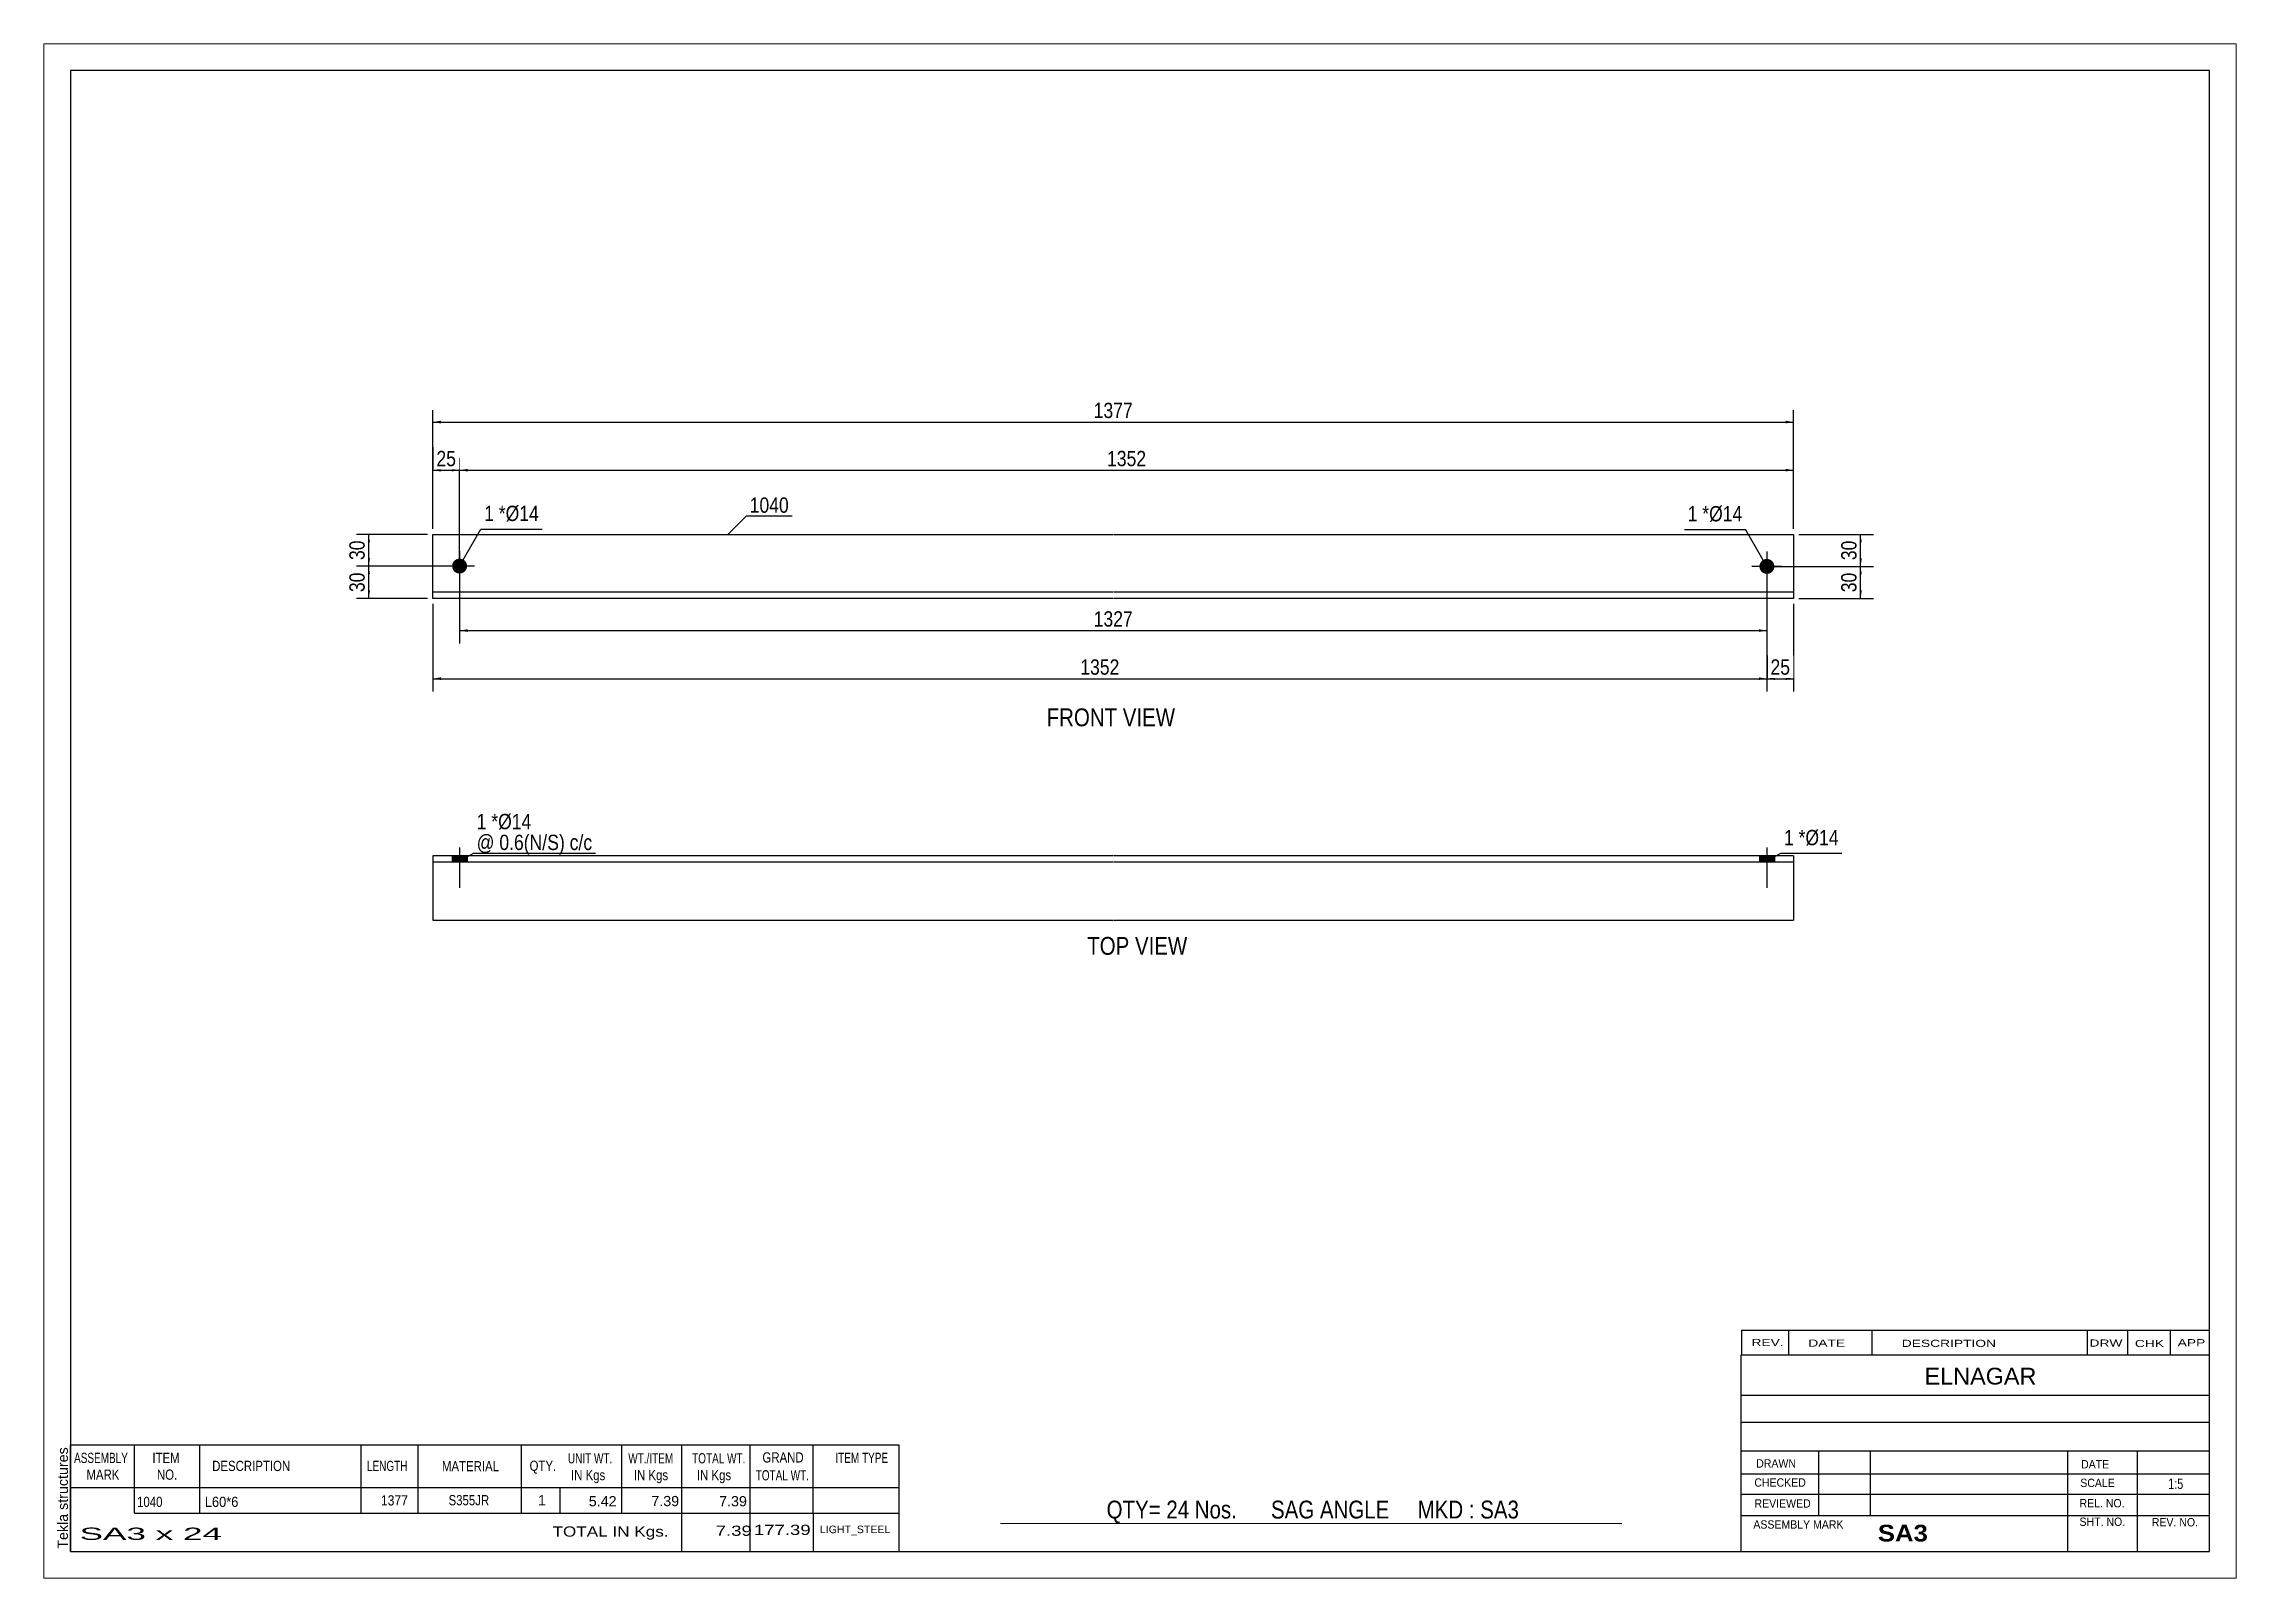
# Paper-space layout 'Layout1' of a CAD drawing. Header units: millimetres. Extents: x 0 to 410, y 0 to 287.
# The model-space entities are those that its viewports show. They can reach past a viewport. Long polylines and large blocks are cut down to what shows.
import ezdxf

# ---------------------------------------------------------------- set-up
doc = ezdxf.new("R2010")
doc.units = ezdxf.units.MM
doc.layers.add('Viewport layer', color=7, linetype='Continuous', plot=False)
doc.styles.add('Arial', font='ARIAL.TTF', dxfattribs={"height": 0.2})
doc.styles.add('Arial Bold', font='ARIALBD.TTF', dxfattribs={"height": 0.2})
doc.styles.add('Arial Narrow', font='ARIALN.TTF', dxfattribs={"height": 0.2})

# ---------------------------------------------------------------- blocks, each defined once
blk = doc.blocks.new('Unknown-629077781-1608')
at = {"color": 5, "linetype": 'Continuous'}
for p, q in [((405, 282), (5, 282)), ((5, 282), (5, 5)), ((405, 5), (405, 282)), ((5, 5), (405, 5))]:
    blk.add_line(p, q, dxfattribs=at)
at = {"color": 174, "linetype": 'Continuous', "style": 'Arial'}
blk.add_text('Tekla structures', height=1.9102, rotation=90, dxfattribs=at).set_placement((4.5, 5.5))
blk = doc.blocks.new('Unknown-629077781-11 - 1233')
at = {"color": 0, "linetype": 'Continuous'}
blk.add_wipeout([(211.61, 159.35), (211.61, 162.85), (187.54, 162.85), (187.54, 159.35)], dxfattribs=at)
at = {"color": 96, "linetype": 'Continuous', "style": 'Arial Narrow'}
blk.add_text('FRONT VIEW', height=3.34, dxfattribs=at).set_placement((187.54, 159.35))
blk = doc.blocks.new('Unknown-629077781-12 - 1284')
at = {"color": 0, "linetype": 'Continuous'}
blk.add_wipeout([(213.88, 116.6), (213.88, 120.1), (195.13, 120.1), (195.13, 116.6)], dxfattribs=at)
at = {"color": 96, "linetype": 'Continuous', "style": 'Arial Narrow'}
blk.add_text('TOP VIEW', height=3.34, dxfattribs=at).set_placement((195.13, 116.6))
blk = doc.blocks.new('Part-629077781-1280 - 1233')
at = {"color": 2, "linetype": 'Continuous'}
for p, q in [((72.75, 183.25), (72.75, 195.25)), ((72.75, 195.25), (199.95, 195.25)), ((200.05, 195.25), (327.24, 195.25)), ((327.24, 195.25), (327.24, 183.25)), ((199.95, 184.45), (72.75, 184.45)), ((199.95, 183.25), (72.75, 183.25)), ((327.24, 184.45), (200.05, 184.45)), ((327.24, 183.25), (200.05, 183.25))]:
    blk.add_line(p, q, dxfattribs=at)
blk = doc.blocks.new('Bolt-629077781-1281 - 1233')
at = {"linetype": 'Continuous'}
blk.add_hatch(color=3, dxfattribs=at).paths.add_polyline_path([(323.64, 189.25, -1), (320.84, 189.25, -1)])
at = {"color": 3, "linetype": 'Continuous'}
for p, q in [((325.04, 189.25), (319.44, 189.25)), ((322.24, 192.05), (322.24, 186.45))]:
    blk.add_line(p, q, dxfattribs=at)
blk = doc.blocks.new('Bolt-629077781-1282 - 1233')
at = {"linetype": 'Continuous'}
blk.add_hatch(color=3, dxfattribs=at).paths.add_polyline_path([(79.15, 189.31, -1), (76.35, 189.31, -1)])
at = {"color": 3, "linetype": 'Continuous'}
for p, q in [((80.55, 189.31), (74.95, 189.31)), ((77.75, 192.11), (77.75, 186.51))]:
    blk.add_line(p, q, dxfattribs=at)
blk = doc.blocks.new('Bolt-629077781-1287 - 1284')
at = {"linetype": 'Continuous'}
blk.add_hatch(color=3, dxfattribs=at).paths.add_polyline_path([(79.15, 135.1), (76.35, 135.1), (76.35, 133.9), (79.15, 133.9)])
at = {"color": 3, "linetype": 'Continuous'}
for p, q in [((77.75, 136.7), (77.75, 129.1)), ((76.35, 135.1), (76.35, 133.9)), ((79.15, 135.1), (79.15, 133.9))]:
    blk.add_line(p, q, dxfattribs=at)
blk = doc.blocks.new('Part-629077781-1285 - 1284')
at = {"color": 2, "linetype": 'Continuous'}
for p, q in [((199.95, 135.1), (72.75, 135.1)), ((72.75, 135.1), (72.75, 123.1)), ((199.95, 133.9), (72.75, 133.9)), ((327.24, 135.1), (200.05, 135.1)), ((327.24, 133.9), (200.05, 133.9)), ((327.24, 135.1), (327.24, 123.1)), ((72.75, 123.1), (199.95, 123.1)), ((200.05, 123.1), (327.24, 123.1))]:
    blk.add_line(p, q, dxfattribs=at)
blk = doc.blocks.new('Bolt-629077781-1286 - 1284')
at = {"linetype": 'Continuous'}
blk.add_hatch(color=3, dxfattribs=at).paths.add_polyline_path([(323.64, 135.1), (320.84, 135.1), (320.84, 133.9), (323.64, 133.9)])
at = {"color": 3, "linetype": 'Continuous'}
for p, q in [((322.24, 136.7), (322.24, 129.1)), ((320.84, 135.1), (320.84, 133.9)), ((323.64, 135.1), (323.64, 133.9))]:
    blk.add_line(p, q, dxfattribs=at)
blk = doc.blocks.new('StraightDimension-629077781-1328 - 1233')
at = {"linetype": 'Continuous'}
for points in [[(60.5, 193.75), (60.75, 195.25), (61, 193.75)], [(61, 190.81), (60.75, 189.31), (60.5, 190.81)]]:
    blk.add_hatch(color=7, dxfattribs=at).paths.add_polyline_path(points)
at = {"color": 7, "linetype": 'Continuous'}
for p, q in [((71.75, 195.25), (58.5, 195.25)), ((60.75, 189.31), (60.75, 195.25)), ((76.75, 189.31), (58.5, 189.31))]:
    blk.add_line(p, q, dxfattribs=at)
at = {"color": 0}
blk.add_wipeout([(60.6, 194.71), (56.4, 194.71), (56.4, 189.85), (60.6, 189.85)], dxfattribs=at)
at = {"color": 3, "style": 'Arial Narrow'}
blk.add_text('30', height=2.863, rotation=90.0002, dxfattribs=at).set_placement((60, 190.45))
blk = doc.blocks.new('StraightDimension-629077781-1291 - 1233')
at = {"linetype": 'Continuous'}
for points in [[(79.25, 177), (77.75, 177.25), (79.25, 177.5)], [(320.74, 177.5), (322.24, 177.25), (320.74, 177)]]:
    blk.add_hatch(color=7, dxfattribs=at).paths.add_polyline_path(points)
at = {"color": 7, "linetype": 'Continuous'}
for p, q in [((77.75, 188.31), (77.75, 174.85)), ((322.24, 188.25), (322.24, 174.85)), ((77.75, 177.25), (322.24, 177.25))]:
    blk.add_line(p, q, dxfattribs=at)
at = {"color": 0}
blk.add_wipeout([(204.25, 177.4), (204.25, 181.6), (195.74, 181.6), (195.74, 177.4)], dxfattribs=at)
at = {"color": 3, "style": 'Arial Narrow'}
blk.add_text('1327', height=2.863, dxfattribs=at).set_placement((196.34, 178))
blk = doc.blocks.new('StraightDimension-629077781-1298 - 1233')
at = {"linetype": 'Continuous'}
for points in [[(323.74, 168), (322.24, 168.25), (323.74, 168.5)], [(325.74, 168.5), (327.24, 168.25), (325.74, 168)]]:
    blk.add_hatch(color=7, dxfattribs=at).paths.add_polyline_path(points)
at = {"color": 7, "linetype": 'Continuous'}
for p, q in [((322.24, 188.25), (322.24, 165.85)), ((327.24, 182.25), (327.24, 165.85)), ((322.24, 168.25), (327.24, 168.25))]:
    blk.add_line(p, q, dxfattribs=at)
at = {"color": 0}
blk.add_wipeout([(327.17, 168.4), (327.17, 172.6), (322.31, 172.6), (322.31, 168.4)], dxfattribs=at)
at = {"color": 3, "style": 'Arial Narrow'}
blk.add_text('25', height=2.863, dxfattribs=at).set_placement((322.91, 169))
blk = doc.blocks.new('StraightDimension-629077781-1299 - 1233')
at = {"linetype": 'Continuous'}
for points in [[(74.25, 168), (72.75, 168.25), (74.25, 168.5)], [(320.74, 168.5), (322.24, 168.25), (320.74, 168)]]:
    blk.add_hatch(color=7, dxfattribs=at).paths.add_polyline_path(points)
at = {"color": 7, "linetype": 'Continuous'}
for p, q in [((322.24, 188.25), (322.24, 165.85)), ((72.75, 182.25), (72.75, 165.85)), ((72.75, 168.25), (322.24, 168.25))]:
    blk.add_line(p, q, dxfattribs=at)
at = {"color": 0}
blk.add_wipeout([(201.75, 168.4), (201.75, 172.6), (193.24, 172.6), (193.24, 168.4)], dxfattribs=at)
at = {"color": 3, "style": 'Arial Narrow'}
blk.add_text('1352', height=2.863, dxfattribs=at).set_placement((193.84, 169))
blk = doc.blocks.new('StraightDimension-629077781-1306 - 1233')
at = {"linetype": 'Continuous'}
for points in [[(79.25, 207), (77.75, 207.25), (79.25, 207.5)], [(325.74, 207.5), (327.24, 207.25), (325.74, 207)]]:
    blk.add_hatch(color=7, dxfattribs=at).paths.add_polyline_path(points)
at = {"color": 7, "linetype": 'Continuous'}
for p, q in [((77.75, 190.31), (77.75, 209.5)), ((327.24, 196.25), (327.24, 209.5)), ((77.75, 207.25), (327.24, 207.25))]:
    blk.add_line(p, q, dxfattribs=at)
at = {"color": 0}
blk.add_wipeout([(206.75, 207.4), (206.75, 211.6), (198.24, 211.6), (198.24, 207.4)], dxfattribs=at)
at = {"color": 3, "style": 'Arial Narrow'}
blk.add_text('1352', height=2.863, dxfattribs=at).set_placement((198.84, 208))
blk = doc.blocks.new('StraightDimension-629077781-1307 - 1233')
at = {"linetype": 'Continuous'}
for points in [[(74.25, 207), (72.75, 207.25), (74.25, 207.5)], [(76.25, 207.5), (77.75, 207.25), (76.25, 207)]]:
    blk.add_hatch(color=7, dxfattribs=at).paths.add_polyline_path(points)
at = {"color": 7, "linetype": 'Continuous'}
for p, q in [((72.75, 196.25), (72.75, 209.5)), ((77.75, 190.31), (77.75, 209.5)), ((72.75, 207.25), (77.75, 207.25))]:
    blk.add_line(p, q, dxfattribs=at)
at = {"color": 0}
blk.add_wipeout([(77.68, 207.4), (77.68, 211.6), (72.82, 211.6), (72.82, 207.4)], dxfattribs=at)
at = {"color": 3, "style": 'Arial Narrow'}
blk.add_text('25', height=2.863, dxfattribs=at).set_placement((73.42, 208))
blk = doc.blocks.new('StraightDimension-629077781-1316 - 1233')
at = {"linetype": 'Continuous'}
for points in [[(74.25, 216), (72.75, 216.25), (74.25, 216.5)], [(325.74, 216.5), (327.24, 216.25), (325.74, 216)]]:
    blk.add_hatch(color=7, dxfattribs=at).paths.add_polyline_path(points)
at = {"color": 7, "linetype": 'Continuous'}
for p, q in [((72.75, 196.25), (72.75, 218.5)), ((327.24, 196.25), (327.24, 218.5)), ((72.75, 216.25), (327.24, 216.25))]:
    blk.add_line(p, q, dxfattribs=at)
at = {"color": 0}
blk.add_wipeout([(204.25, 216.4), (204.25, 220.6), (195.74, 220.6), (195.74, 216.4)], dxfattribs=at)
at = {"color": 3, "style": 'Arial Narrow'}
blk.add_text('1377', height=2.863, dxfattribs=at).set_placement((196.34, 217))
blk = doc.blocks.new('StraightDimension-629077781-1320 - 1233')
at = {"linetype": 'Continuous'}
for points in [[(339.5, 193.75), (339.75, 195.25), (340, 193.75)], [(340, 190.75), (339.75, 189.25), (339.5, 190.75)]]:
    blk.add_hatch(color=7, dxfattribs=at).paths.add_polyline_path(points)
at = {"color": 7, "linetype": 'Continuous'}
for p, q in [((328.24, 195.25), (342.15, 195.25)), ((339.75, 189.25), (339.75, 195.25)), ((323.24, 189.25), (342.15, 189.25))]:
    blk.add_line(p, q, dxfattribs=at)
at = {"color": 0}
blk.add_wipeout([(339.6, 194.68), (335.4, 194.68), (335.4, 189.82), (339.6, 189.82)], dxfattribs=at)
at = {"color": 3, "style": 'Arial Narrow'}
blk.add_text('30', height=2.863, rotation=90.0002, dxfattribs=at).set_placement((339, 190.42))
blk = doc.blocks.new('StraightDimension-629077781-1321 - 1233')
at = {"linetype": 'Continuous'}
for points in [[(339.5, 187.75), (339.75, 189.25), (340, 187.75)], [(340, 184.75), (339.75, 183.25), (339.5, 184.75)]]:
    blk.add_hatch(color=7, dxfattribs=at).paths.add_polyline_path(points)
at = {"color": 7, "linetype": 'Continuous'}
for p, q in [((323.24, 189.25), (342.15, 189.25)), ((339.75, 183.25), (339.75, 189.25)), ((328.24, 183.25), (342.15, 183.25))]:
    blk.add_line(p, q, dxfattribs=at)
at = {"color": 0}
blk.add_wipeout([(339.6, 188.68), (335.4, 188.68), (335.4, 183.82), (339.6, 183.82)], dxfattribs=at)
at = {"color": 3, "style": 'Arial Narrow'}
blk.add_text('30', height=2.863, rotation=90.0002, dxfattribs=at).set_placement((339, 184.42))
blk = doc.blocks.new('StraightDimension-629077781-1329 - 1233')
at = {"linetype": 'Continuous'}
for points in [[(60.5, 187.81), (60.75, 189.31), (61, 187.81)], [(61, 184.75), (60.75, 183.25), (60.5, 184.75)]]:
    blk.add_hatch(color=7, dxfattribs=at).paths.add_polyline_path(points)
at = {"color": 7, "linetype": 'Continuous'}
for p, q in [((76.75, 189.31), (58.5, 189.31)), ((60.75, 183.25), (60.75, 189.31)), ((71.75, 183.25), (58.5, 183.25))]:
    blk.add_line(p, q, dxfattribs=at)
at = {"color": 0}
blk.add_wipeout([(60.6, 188.71), (56.4, 188.71), (56.4, 183.85), (60.6, 183.85)], dxfattribs=at)
at = {"color": 3, "style": 'Arial Narrow'}
blk.add_text('30', height=2.863, rotation=90.0002, dxfattribs=at).set_placement((60, 184.45))
blk = doc.blocks.new('CBS_BOM-629077781-1628')
at = {"color": 7, "linetype": 'Continuous'}
for p, q in [((4.97, 16.97), (4.97, 24.97)), ((4.97, 24.97), (159.89, 24.97)), ((16.97, 16.97), (16.97, 24.97)), ((29.16, 16.97), (29.16, 24.97)), ((59.32, 16.97), (59.32, 24.97)), ((70, 16.97), (70, 24.97)), ((89.32, 16.97), (89.32, 24.97)), ((108.12, 16.97), (108.12, 24.97)), ((119.33, 16.97), (119.33, 24.97)), ((132.12, 16.97), (132.12, 24.97)), ((143.87, 16.97), (143.87, 24.97)), ((159.89, 24.96), (159.89, 16.98)), ((4.97, 16.97), (159.89, 16.97)), ((4.97, 12.17), (4.97, 16.97)), ((16.97, 12.17), (16.97, 16.97)), ((29.16, 12.17), (29.16, 16.97)), ((59.32, 12.17), (59.32, 16.97)), ((70, 12.17), (70, 16.97)), ((89.32, 12.17), (89.32, 16.97)), ((96.58, 12.17), (96.58, 16.97)), ((108.12, 12.17), (108.12, 16.97)), ((119.33, 12.17), (119.33, 16.97)), ((132.12, 12.17), (132.12, 16.97)), ((143.89, 12.17), (143.89, 16.97)), ((159.89, 16.97), (159.89, 12.17)), ((4.97, 4.97), (4.97, 12.15)), ((16.97, 12.17), (159.89, 12.17)), ((119.33, 4.97), (119.33, 12.15)), ((132.12, 4.97), (132.12, 12.15)), ((143.93, 4.97), (143.93, 12.15)), ((159.89, 12.17), (159.89, 4.97)), ((4.97, 4.97), (159.89, 4.97))]:
    blk.add_line(p, q, dxfattribs=at)
at = {"color": 3, "linetype": 'Continuous', "style": 'Arial'}
for s, height, width, p in [('ASSEMBLY', 1.91, 0.7, (5.65, 21.54)), ('ITEM', 1.91, 0.8, (20.3, 21.54)), ('DESCRIPTION', 1.9102, 0.8, (31.48, 20.04)), ('LENGTH', 1.91, 0.7, (60.43, 20.04)), ('MATERIAL', 1.91, 0.8, (74.45, 19.99)), ('QTY.', 1.91, 0.8, (90.84, 20.07)), ('UNIT WT.', 1.91, 0.7, (98.01, 21.47)), ('WT./ITEM', 1.91, 0.7, (109.3, 21.47)), ('TOTAL WT.', 1.91, 0.7, (121.24, 21.47)), ('GRAND', 1.91, 0.8, (134.39, 21.63)), ('ITEM TYPE', 1.91, 0.7, (148.03, 21.55)), ('MARK', 1.91, 0.8, (7.97, 18.41)), ('NO.', 1.91, 0.8, (21.15, 18.41)), ('IN Kgs', 1.91, 0.8, (98.59, 18.33)), ('IN Kgs', 1.91, 0.8, (110.34, 18.33)), ('IN Kgs', 1.91, 0.8, (122.13, 18.33)), ('TOTAL WT.', 1.91, 0.7, (133.13, 18.29))]:
    blk.add_text(s, height=height, dxfattribs=dict(at, width=width)).set_placement(p)
at = {"color": 7, "linetype": 'Continuous', "style": 'Arial'}
for s, width, p in [('1040', 0.8, (17.43, 13.32)), ('L60*6', 0.9, (30.1, 13.32)), ('1377', 0.85, (63.04, 13.6)), ('S355JR', 0.8, (75.69, 13.63))]:
    blk.add_text(s, height=1.91, dxfattribs=dict(at, width=width)).set_placement(p)
for s, p in [('1', (92.41, 13.63)), ('5.42', (101.92, 13.44)), ('7.39', (113.62, 13.47)), ('7.39', (126.29, 13.44))]:
    blk.add_text(s, height=1.91, dxfattribs=at).set_placement(p)
at = {"color": 6, "linetype": 'Continuous', "style": 'Arial'}
for s, height, width, p in [('SA3 x 24', 2.292, 2.05, (6.69, 7.16)), ('TOTAL IN Kgs.', 1.9102, 1.2, (95.13, 7.77)), ('7.39', 1.91, 1.3, (125.65, 7.92)), ('177.39', 1.91, 1.3, (132.79, 8.08))]:
    blk.add_text(s, height=height, dxfattribs=dict(at, width=width)).set_placement(p)
blk.add_text('LIGHT_STEEL', height=1.4135, dxfattribs=at).set_placement((145.14, 8.42))
blk = doc.blocks.new('CBS_CALLOFF-629077781-1629')
at = {"color": 7, "linetype": 'Continuous'}
blk.add_line((178.88, 10.27), (295.11, 10.25), dxfattribs=at)
at = {"color": 3, "linetype": 'Continuous', "style": 'Arial Narrow'}
blk.add_text('QTY= 24 Nos.      SAG ANGLE     MKD : SA3', height=3.3405, dxfattribs=at).set_placement((198.76, 11.16))
blk = doc.blocks.new('CBS_NAME_BLOG-629077781-1630')
at = {"color": 7, "linetype": 'Continuous'}
for p, q in [((317.41, 41.75), (404.93, 41.75)), ((317.41, 5.04), (317.41, 41.75)), ((317.41, 34.21), (404.93, 34.21)), ((317.48, 29.16), (405, 29.16)), ((317.41, 23.79), (404.93, 23.79)), ((331.93, 11.68), (331.93, 23.78)), ((341.62, 11.71), (341.62, 23.78)), ((378.53, 5.04), (378.53, 23.77)), ((391.58, 5.04), (391.58, 23.78)), ((317.42, 19.49), (405, 19.51)), ((317.41, 15.74), (404.93, 15.74)), ((317.41, 11.7), (404.93, 11.7)), ((317.41, 5), (405, 5))]:
    blk.add_line(p, q, dxfattribs=at)
at = {"color": 3, "linetype": 'Continuous', "style": 'Arial'}
blk.add_text('ELNAGAR', height=3.133, dxfattribs=at).set_placement((351.73, 36.22))
at = {"color": 3, "linetype": 'Continuous'}
for s, height, style, width, p in [('DRAWN', 1.566, 'Arial', 0.9, (320.24, 20.68)), ('DATE', 1.566, 'Arial', 0.9, (381, 20.52)), ('CHECKED', 1.566, 'Arial', 0.9, (319.89, 17.11)), ('SCALE', 1.566, 'Arial', 0.9, (380.85, 17.04)), ('1:5', 1.957, 'Arial Narrow', 0.9, (397.3, 16.68)), ('REVIEWED', 1.566, 'Arial', 0.9, (319.93, 13.19)), ('REL. NO.', 1.566, 'Arial', 0.9, (380.71, 13.24)), ('ASSEMBLY MARK', 1.5663, 'Arial', 0.9, (319.71, 9.26)), ('SA3', 3.131, 'Arial Bold', 1.1, (342.99, 6.86)), ('SHT. NO.', 1.566, 'Arial', 0.9, (380.71, 9.77)), ('REV. NO.', 1.566, 'Arial', 0.9, (394.23, 9.68))]:
    blk.add_text(s, height=height, dxfattribs=dict(at, style=style, width=width)).set_placement(p)
blk = doc.blocks.new('CBS_REVISION-629077781-1631')
at = {"color": 7, "linetype": 'Continuous'}
for p, q in [((317.49, 46.38), (404.99, 46.38)), ((317.49, 46.38), (317.49, 41.75)), ((326.29, 46.38), (326.29, 41.75)), ((341.88, 46.38), (341.88, 41.81)), ((382.14, 46.38), (382.14, 41.75)), ((389.68, 46.38), (389.68, 41.75)), ((397.63, 46.38), (397.63, 41.75)), ((317.49, 41.75), (404.99, 41.75))]:
    blk.add_line(p, q, dxfattribs=at)
at = {"color": 7, "style": 'Arial Narrow', "width": 1.7}
for s, height, p in [('REV.', 1.326, (319.35, 43.43)), ('DATE', 1.326, (329.98, 43.31)), ('DESCRIPTION', 1.3257, (347.46, 43.26)), ('DRW', 1.326, (382.57, 43.32)), ('CHK', 1.326, (391.06, 43.23)), ('APP', 1.326, (399.06, 43.38))]:
    blk.add_text(s, height=height, dxfattribs=at).set_placement(p)
blk = doc.blocks.new('Mark-629077781-1337 - 1233')
at = {"color": 0}
blk.add_wipeout([(139.32, 199.29), (139.32, 202.29), (132.01, 202.29), (132.01, 199.29)], dxfattribs=at)
blk.add_wipeout([(139.32, 199.29), (139.32, 202.29), (132.01, 202.29), (132.01, 199.29)], dxfattribs=at)
at = {"color": 7, "linetype": 'Continuous'}
for p, q in [((127.87, 195.15), (131.41, 198.69)), ((131.41, 198.69), (139.92, 198.69))]:
    blk.add_line(p, q, dxfattribs=at)
at = {"color": 3, "style": 'Arial Narrow'}
blk.add_text('1040', height=2.863, dxfattribs=at).set_placement((132.01, 199.29))
blk = doc.blocks.new('Mark-629077781-1342 - 1233')
at = {"color": 0}
blk.add_wipeout([(309.25, 197.68), (309.25, 200.68), (307.42, 200.68), (307.42, 197.68)], dxfattribs=at)
blk.add_wipeout([(309.25, 197.68), (309.25, 200.68), (307.42, 200.68), (307.42, 197.68)], dxfattribs=at)
blk.add_wipeout([(311.43, 197.68), (311.43, 200.68), (310.15, 200.68), (310.15, 197.68)], dxfattribs=at)
blk.add_wipeout([(311.43, 197.68), (311.43, 200.68), (310.15, 200.68), (310.15, 197.68)], dxfattribs=at)
at = {"color": 3, "style": 'Arial Narrow'}
blk.add_text('1', height=2.86, dxfattribs=at).set_placement((307.42, 197.68))
at = {"color": 0}
blk.add_wipeout([(317.64, 197.68), (317.64, 200.68), (311.43, 200.68), (311.43, 197.68)], dxfattribs=at)
blk.add_wipeout([(317.64, 197.68), (317.64, 200.68), (311.43, 200.68), (311.43, 197.68)], dxfattribs=at)
at = {"color": 7, "linetype": 'Continuous'}
for p in [(306.82, 196.18), (322.24, 189.25)]:
    blk.add_line(p, (318.24, 196.18), dxfattribs=at)
at = {"color": 3, "style": 'Arial Narrow'}
for s, height, p in [('*', 2.86, (310.15, 197.68)), ('Ø14', 2.863, (311.43, 197.68))]:
    blk.add_text(s, height=height, dxfattribs=at).set_placement(p)
blk = doc.blocks.new('Mark-629077781-1343 - 1233')
at = {"color": 0}
blk.add_wipeout([(84.18, 197.74), (84.18, 200.74), (82.35, 200.74), (82.35, 197.74)], dxfattribs=at)
blk.add_wipeout([(84.18, 197.74), (84.18, 200.74), (82.35, 200.74), (82.35, 197.74)], dxfattribs=at)
at = {"color": 7, "linetype": 'Continuous'}
blk.add_line((77.75, 189.31), (81.75, 196.24), dxfattribs=at)
at = {"color": 0}
blk.add_wipeout([(86.36, 197.74), (86.36, 200.74), (85.08, 200.74), (85.08, 197.74)], dxfattribs=at)
blk.add_wipeout([(86.36, 197.74), (86.36, 200.74), (85.08, 200.74), (85.08, 197.74)], dxfattribs=at)
at = {"color": 3, "style": 'Arial Narrow'}
blk.add_text('1', height=2.86, dxfattribs=at).set_placement((82.35, 197.74))
at = {"color": 0}
blk.add_wipeout([(92.57, 197.74), (92.57, 200.74), (86.36, 200.74), (86.36, 197.74)], dxfattribs=at)
blk.add_wipeout([(92.57, 197.74), (92.57, 200.74), (86.36, 200.74), (86.36, 197.74)], dxfattribs=at)
at = {"color": 7, "linetype": 'Continuous'}
blk.add_line((81.75, 196.24), (93.17, 196.24), dxfattribs=at)
at = {"color": 3, "style": 'Arial Narrow'}
for s, height, p in [('*', 2.86, (85.08, 197.74)), ('Ø14', 2.863, (86.36, 197.74))]:
    blk.add_text(s, height=height, dxfattribs=at).set_placement(p)
blk = doc.blocks.new('Mark-629077781-1341 - 1284')
at = {"color": 0}
blk.add_wipeout([(82.78, 140.1), (82.78, 143.1), (80.95, 143.1), (80.95, 140.1)], dxfattribs=at)
blk.add_wipeout([(82.78, 140.1), (82.78, 143.1), (80.95, 143.1), (80.95, 140.1)], dxfattribs=at)
blk.add_wipeout([(84.96, 140.1), (84.96, 143.1), (83.68, 143.1), (83.68, 140.1)], dxfattribs=at)
blk.add_wipeout([(84.96, 140.1), (84.96, 143.1), (83.68, 143.1), (83.68, 140.1)], dxfattribs=at)
blk.add_wipeout([(91.17, 140.1), (91.17, 143.1), (84.96, 143.1), (84.96, 140.1)], dxfattribs=at)
blk.add_wipeout([(91.17, 140.1), (91.17, 143.1), (84.96, 143.1), (84.96, 140.1)], dxfattribs=at)
at = {"color": 3, "style": 'Arial Narrow'}
blk.add_text('*', height=2.86, dxfattribs=at).set_placement((83.68, 140.1))
at = {"color": 0}
blk.add_wipeout([(102.55, 136.2), (102.55, 139.2), (80.95, 139.2), (80.95, 136.2)], dxfattribs=at)
blk.add_wipeout([(102.55, 136.2), (102.55, 139.2), (80.95, 139.2), (80.95, 136.2)], dxfattribs=at)
at = {"color": 7, "linetype": 'Continuous'}
for p, q in [((77.75, 134.1), (80.35, 135.6)), ((80.35, 135.6), (103.15, 135.6))]:
    blk.add_line(p, q, dxfattribs=at)
at = {"color": 3, "style": 'Arial Narrow'}
for s, height, p in [('1', 2.86, (80.95, 140.1)), ('Ø14', 2.863, (84.96, 140.1)), ('@ 0.6(N/', 2.863, (80.95, 136.2)), ('S) c/', 2.863, (94.15, 136.2)), ('c', 2.86, (100.9, 136.2))]:
    blk.add_text(s, height=height, dxfattribs=at).set_placement(p)
blk = doc.blocks.new('Mark-629077781-1340 - 1284')
at = {"color": 0}
blk.add_wipeout([(327.27, 137.1), (327.27, 140.1), (325.44, 140.1), (325.44, 137.1)], dxfattribs=at)
blk.add_wipeout([(327.27, 137.1), (327.27, 140.1), (325.44, 140.1), (325.44, 137.1)], dxfattribs=at)
at = {"color": 7, "linetype": 'Continuous'}
blk.add_line((322.24, 134.1), (324.84, 135.6), dxfattribs=at)
at = {"color": 0}
blk.add_wipeout([(329.44, 137.1), (329.44, 140.1), (328.17, 140.1), (328.17, 137.1)], dxfattribs=at)
blk.add_wipeout([(329.44, 137.1), (329.44, 140.1), (328.17, 140.1), (328.17, 137.1)], dxfattribs=at)
at = {"color": 3, "style": 'Arial Narrow'}
blk.add_text('1', height=2.86, dxfattribs=at).set_placement((325.44, 137.1))
at = {"color": 0}
blk.add_wipeout([(335.66, 137.1), (335.66, 140.1), (329.44, 140.1), (329.44, 137.1)], dxfattribs=at)
blk.add_wipeout([(335.66, 137.1), (335.66, 140.1), (329.44, 140.1), (329.44, 137.1)], dxfattribs=at)
at = {"color": 7, "linetype": 'Continuous'}
blk.add_line((324.84, 135.6), (336.26, 135.6), dxfattribs=at)
at = {"color": 3, "style": 'Arial Narrow'}
for s, height, p in [('*', 2.86, (328.17, 137.1)), ('Ø14', 2.863, (329.44, 137.1))]:
    blk.add_text(s, height=height, dxfattribs=at).set_placement(p)

msp = doc.modelspace()

# ---------------------------------------------------------------- block references
for name in ['Unknown-629077781-1608', 'Part-629077781-1280 - 1233', 'Bolt-629077781-1282 - 1233', 'Bolt-629077781-1281 - 1233', 'Bolt-629077781-1287 - 1284', 'Bolt-629077781-1286 - 1284', 'Part-629077781-1285 - 1284', 'CBS_REVISION-629077781-1631', 'CBS_NAME_BLOG-629077781-1630', 'CBS_BOM-629077781-1628', 'CBS_CALLOFF-629077781-1629']:
    msp.add_blockref(name, (0, 0))

# ---------------------------------------------------------------- next in the draw order: block references
for name in ['StraightDimension-629077781-1328 - 1233', 'Unknown-629077781-11 - 1233', 'Mark-629077781-1341 - 1284', 'Mark-629077781-1340 - 1284', 'Unknown-629077781-12 - 1284']:
    msp.add_blockref(name, (0, 0))

# ---------------------------------------------------------------- next in the draw order: block references
msp.add_blockref('StraightDimension-629077781-1291 - 1233', (0, 0))

# ---------------------------------------------------------------- next in the draw order: block references
for name in ['StraightDimension-629077781-1306 - 1233', 'StraightDimension-629077781-1298 - 1233']:
    msp.add_blockref(name, (0, 0))

# ---------------------------------------------------------------- next in the draw order: block references
for name in ['StraightDimension-629077781-1307 - 1233', 'StraightDimension-629077781-1299 - 1233']:
    msp.add_blockref(name, (0, 0))

# ---------------------------------------------------------------- next in the draw order: block references
for name in ['StraightDimension-629077781-1316 - 1233', 'StraightDimension-629077781-1329 - 1233']:
    msp.add_blockref(name, (0, 0))

# ---------------------------------------------------------------- next in the draw order: block references
for name in ['Mark-629077781-1337 - 1233', 'Mark-629077781-1343 - 1233', 'StraightDimension-629077781-1320 - 1233']:
    msp.add_blockref(name, (0, 0))

# ---------------------------------------------------------------- next in the draw order: block references
msp.add_blockref('StraightDimension-629077781-1321 - 1233', (0, 0))

# ---------------------------------------------------------------- next in the draw order: block references
msp.add_blockref('Mark-629077781-1342 - 1233', (0, 0))

psp = doc.layouts.get("Layout1")

# ---------------------------------------------------------------- viewports
at = {"layer": 'Viewport layer', "view_target_point": (205, 143.5)}
psp.add_viewport(center=(205, 143.5), size=(410, 287), view_center_point=(0, 0), view_height=287, dxfattribs=at)

doc.saveas('drawing.dxf')
